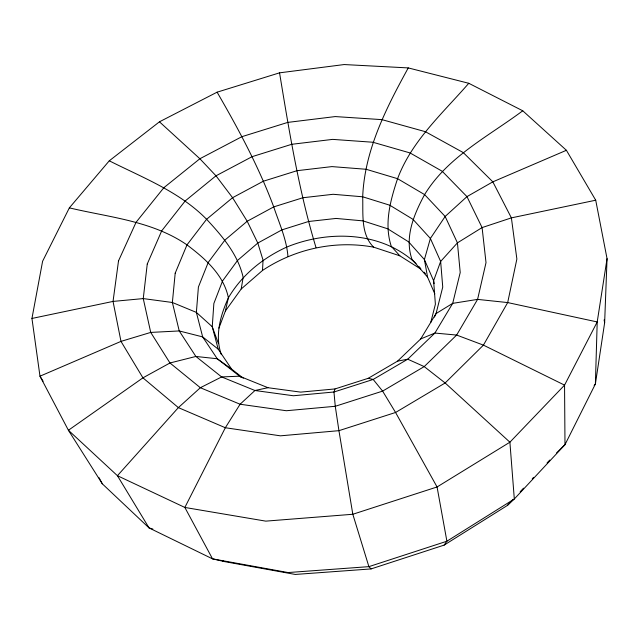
<?xml version="1.0" encoding="UTF-8"?>
<svg xmlns="http://www.w3.org/2000/svg" width="639" height="639" viewBox="0 0 639 639"><rect width="100%" height="100%" fill="white"/><g stroke="black" fill="none" stroke-linecap="round" stroke-linejoin="round"><path stroke-width="0.96" d="M604.638 322.775L607.05 258.651L595.716 200.215L566.402 150.293L522.75 110.787L468.77 83.286L408.249 67.91L344.165 64.555L279.547 72.838L217.1 92.176L159.454 121.809L109.277 160.804L69.355 207.867L42.605 261.239L31.95 318.454L39.977 376.195L68.413 430.263L102.304 483.811L149.055 527.926L212.539 558.861L224.257 561.561L295.29 574.445L371.051 568.926L444.145 545.107L507.398 505.449L514.315 498.987L564.988 444.672L595.38 384.031L604.638 322.775L604.103 319.875M218.913 328.134L225.375 311.025L241.199 288.988L262.509 270.457L263.052 260.137L257.805 243.06L247.205 221.262L232.572 197.707L215.99 175.805L199.871 158.744L159.454 121.809M221.358 354.653C214.6 335.802 220.415 315.339 228.395 297.806C241.822 274.93 262.861 257.948 286.823 247.037C328.574 229.944 382.018 231.294 416.069 263.643M607.05 258.651L597.209 321.944L595.38 384.031L594.118 385.469M241.199 288.988L243.147 277.366C238.004 254.362 222.22 236.095 206.597 219.273C179.567 191.732 143.072 177.826 109.277 160.804M225.375 311.025L228.395 297.806C223.642 274.618 204.975 258.523 186.987 244.881C152.266 220.902 109.285 217.372 69.355 207.867M430.734 322.567L435.391 304.204L433.609 280.729L424.408 259.57L408.656 241.877L387.673 228.794L362.992 220.878L336.066 218.434L308.517 221.509L281.927 229.872L257.805 243.06L237.596 260.385L222.58 280.912L213.857 303.485L212.252 326.737L218.195 349.142L231.606 369.07L243.291 378.24M241.023 377.298L217.244 358.751L202.659 336.897L196.373 312.391L198.41 287.015L208.226 262.429L224.896 240.096L247.205 221.262L273.724 206.892L302.91 197.739L333.127 194.288L362.688 196.796L389.798 205.223L412.938 219.305L430.382 238.459L440.646 261.447L442.739 287.079L436.062 313.565L420.718 338.934L397.554 361.147L368.216 378.312L335.02 388.935L333.965 392.003L335.267 406.284L338.934 430.67L352.816 514.267L368.895 566.641L371.051 568.926M434.464 317.048L436.062 313.565L452.7 303.357L477.589 299.387L507.685 302.574L597.209 321.944L564.556 385.133L509.898 442.204L437.068 486.966L352.816 514.267L265.784 521.136L184.847 507.446L117.424 475.704L68.413 430.263L142.936 377.841L169.966 362.984L195.877 356.458L217.244 358.751L231.606 369.07M408.249 67.91C386.268 108.039 364.597 150.085 362.688 196.796C363.272 213.722 360.532 234.034 373.607 247.157L399.846 255.808L420.51 268.931M444.145 545.107L446.901 541.225L514.315 498.987L509.898 442.204L445.143 382.977L424.216 366.594L407.738 359.198L397.554 361.147M468.77 83.286C442.779 113.215 411.812 140.628 397.578 178.688C390.405 200.295 383.879 223.85 391.276 246.311L399.846 255.808M507.398 505.449L512.774 499.682M520.17 491.758L523.533 488.156M532.279 478.787L533.621 477.349M547.072 462.94L549.756 460.056M556.545 452.923L564.988 444.672L564.556 385.133L483.427 345.132L456.645 335.06L434.895 333.063L420.718 338.934M522.75 110.787C488.348 136.45 447.635 156.803 424.6 194.607C414.072 214.233 404.199 237.077 412.003 259.418L427.571 277.11L434.8 293.86M262.509 270.457C294.946 248.859 335.203 240.072 373.607 247.157M566.402 150.293L492.837 181.851L466.957 196.628L445.151 216.461L430.382 238.459L424.408 259.57L427.571 277.11M335.02 388.935L300.657 392.122L267.957 387.705L254.953 390.509L240.096 404.239L225.335 427.739L184.847 507.446L212.539 558.861L288.093 572.552L368.895 566.641L446.901 541.225L437.068 486.966L395.573 412.474L382.609 391.116L373.176 379.454L368.216 378.312M31.95 318.454L113.039 301.416L143.256 298.589L172.37 302.487L196.373 312.391L212.252 326.737L218.386 343.486M595.716 200.215L511.392 217.875L482.094 227.58L457.428 242.86L440.646 261.447L433.609 280.729L434.129 283.652M152.865 529.052L149.055 527.926L117.424 475.704L178.369 407.618L200.342 387.721L221.637 376.938L239.473 376.195L267.957 387.705M222.468 560.691L224.257 561.561M218.195 349.142L202.659 336.897L179.232 330.946L150.724 332.416L120.987 341.386L39.977 376.195L43.109 381.211M418.777 266.463L420.805 268.572M424.104 272.19L425.398 273.66M217.1 92.176C238.491 129.11 258.771 166.819 273.724 206.892C279.139 223.139 286.576 239.138 287.941 256.399M99.053 477.684L102.304 483.811M316.001 247.549C298.756 190.558 289.267 131.49 279.547 72.838M175.198 273.165L172.37 302.487L179.232 330.946L195.877 356.458L221.637 376.938L254.953 390.509L293.421 395.757L333.965 392.003L373.176 379.454L407.738 359.198L434.895 333.063L452.7 303.357L460.216 272.51L457.428 242.86L445.151 216.461L424.6 194.607L397.578 178.688L366.123 169.271L331.929 166.603L297.023 170.693L263.3 181.244L232.572 197.707L206.597 219.273L186.987 244.881L175.198 273.165M147.258 263.987L143.256 298.589L150.724 332.416L169.966 362.984L200.342 387.721L240.096 404.239L286.344 410.733L335.267 406.284L382.609 391.116L424.216 366.594L456.645 335.06L477.589 299.387L486.015 262.629L482.094 227.58L466.957 196.628L442.204 171.244L410.038 152.937L372.872 142.241L332.671 139.382L291.719 144.302L252.149 156.651L215.99 175.805L185.222 200.918L161.731 230.807L147.258 263.987M118.519 260.864L113.039 301.416L120.987 341.386L142.936 377.841L178.369 407.618L225.335 427.739L280.417 435.83L338.934 430.67L395.573 412.474L445.143 382.977L483.427 345.132L507.685 302.574L516.871 259.035L511.392 217.875L492.837 181.851L463.275 152.593L425.374 131.69L381.938 119.637L335.219 116.578L287.766 122.4L241.901 136.674L199.871 158.744L163.872 187.682L136.075 222.268L118.519 260.864"/></g></svg>
